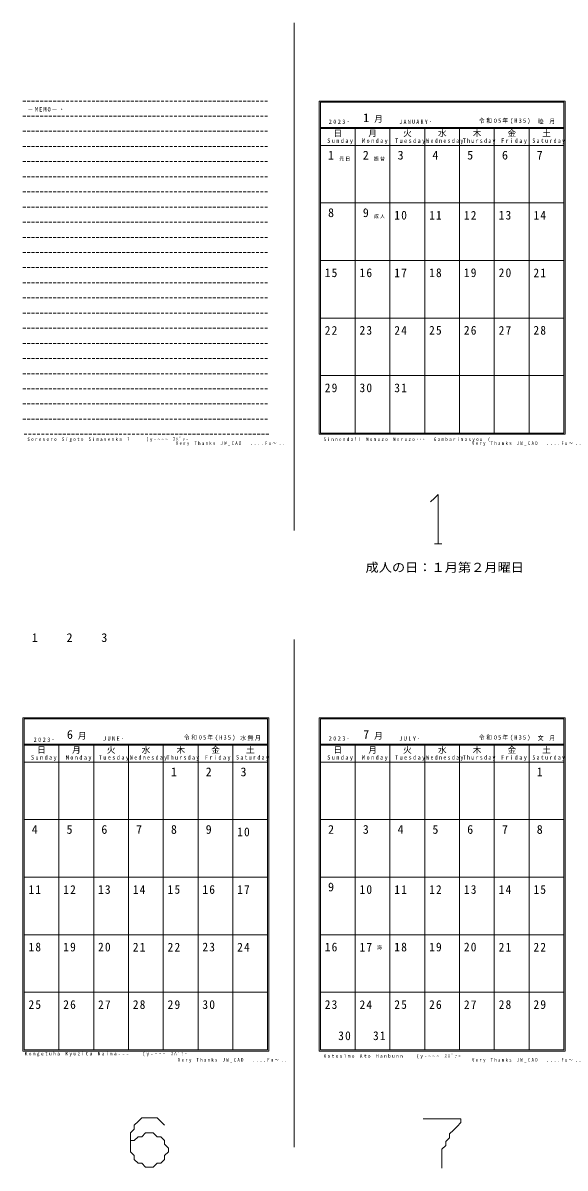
# Model space of a CAD drawing. Units: millimetres on the paper. Extents: x -557 to 645, y -402 to 387.
# Drawn here: x -557.1 to -331.1, y -92.9 to 384.7 of the extents above; entities that cross this region are included whole.
import ezdxf
from ezdxf.enums import TextEntityAlignment as Align

# ---------------------------------------------------------------- set-up
doc = ezdxf.new("R2010")
doc.units = ezdxf.units.MM
doc.linetypes.add('DASHED1', pattern=[1.8, 1.2, -0.6])
doc.layers.add('0-0_予定書込み', color=7, linetype='Continuous', lineweight=13)
doc.layers.add('0-F_枠等', color=7, linetype='Continuous', lineweight=13)
for name, color, linetype in [('0-6_日付等', 7, 'Continuous'), ('0-D_ちょっと一言', 7, 'Continuous'), ('0-E_年', 7, 'Continuous')]:
    doc.layers.add(name, color=color, linetype=linetype)
doc.styles.add('ＭＳ 明朝', font='')
doc.styles.get('ＭＳ 明朝').set_extended_font_data('MS Mincho')

msp = doc.modelspace()

# ---------------------------------------------------------------- linework, layer by layer
at = {"layer": '0-F_枠等'}
for p, q in [((-444.113, 384.7), (-444.113, 172.98)), ((-433.613, 213.119), (-433.613, 352.119)), ((-433.613, 352.119), (-331.113, 352.119)), ((-433.113, 213.619), (-433.113, 351.619)), ((-433.113, 351.619), (-331.613, 351.619)), ((-331.613, 213.619), (-331.613, 351.619)), ((-331.113, 213.119), (-331.113, 352.119)), ((-433.113, 341.119), (-331.613, 341.119)), ((-433.113, 340.62), (-331.613, 340.62)), ((-418.613, 333.62), (-418.613, 340.62)), ((-404.113, 340.62), (-404.113, 333.62)), ((-389.613, 340.62), (-389.613, 333.62)), ((-375.113, 340.62), (-375.113, 333.62)), ((-360.613, 340.62), (-360.613, 333.62)), ((-346.113, 340.62), (-346.113, 333.62)), ((-331.613, 333.62), (-433.113, 333.62)), ((-433.613, 213.119), (-331.113, 213.119)), ((-433.113, 213.619), (-331.613, 213.619)), ((-444.113, 127.475), (-444.113, -84.245)), ((-556.613, 94.394), (-455.113, 94.394)), ((-556.613, 94.394), (-556.613, -43.606)), ((-455.113, -43.606), (-455.113, 94.394)), ((-454.613, 94.894), (-454.613, -44.105)), ((-433.613, -44.105), (-433.613, 94.894)), ((-433.613, 94.894), (-331.113, 94.894)), ((-433.113, -43.606), (-433.113, 94.394)), ((-433.113, 94.394), (-331.613, 94.394)), ((-331.613, -43.606), (-331.613, 94.394)), ((-331.113, -44.105), (-331.113, 94.894)), ((-455.113, 83.894), (-556.613, 83.894)), ((-455.113, 83.395), (-556.613, 83.395)), ((-542.113, 76.395), (-542.113, 83.395)), ((-527.613, 83.395), (-527.613, 76.395)), ((-513.113, 83.395), (-513.113, 76.395)), ((-498.613, 83.395), (-498.613, 76.395)), ((-484.113, 83.395), (-484.113, 76.395)), ((-469.613, 83.395), (-469.613, 76.395)), ((-433.113, 83.894), (-331.613, 83.894)), ((-433.113, 83.395), (-331.613, 83.395)), ((-418.613, 76.395), (-418.613, 83.395)), ((-404.113, 83.395), (-404.113, 76.395)), ((-389.613, 83.395), (-389.613, 76.395)), ((-375.113, 83.395), (-375.113, 76.395)), ((-360.613, 83.395), (-360.613, 76.395)), ((-346.113, 83.395), (-346.113, 76.395)), ((-455.113, 76.395), (-556.613, 76.395)), ((-331.613, 76.395), (-433.113, 76.395)), ((-557.113, -44.105), (-454.613, -44.105)), ((-556.613, -43.606), (-455.113, -43.606)), ((-433.613, -44.105), (-331.113, -44.105)), ((-433.113, -43.606), (-331.613, -43.606))]:
    msp.add_line(p, q, dxfattribs=at)
at = {"layer": '0-F_枠等', "color": 4, "linetype": 'DASHED1', "lineweight": 5}
for p, q in [((-557.113, 352.119), (-454.613, 352.119)), ((-557.113, 345.801), (-454.613, 345.801)), ((-557.113, 339.483), (-454.613, 339.483)), ((-557.113, 333.165), (-454.613, 333.165)), ((-557.113, 326.847), (-454.613, 326.847)), ((-557.113, 320.529), (-454.613, 320.529)), ((-557.113, 314.21), (-454.613, 314.21)), ((-557.113, 307.892), (-454.613, 307.892)), ((-557.113, 301.574), (-454.613, 301.574)), ((-557.113, 295.256), (-454.613, 295.256)), ((-557.113, 288.938), (-454.613, 288.938)), ((-557.113, 282.619), (-454.613, 282.619)), ((-557.113, 276.301), (-454.613, 276.301)), ((-557.113, 269.983), (-454.613, 269.983)), ((-557.113, 263.665), (-454.613, 263.665)), ((-557.113, 257.347), (-454.613, 257.347)), ((-557.113, 251.029), (-454.613, 251.029)), ((-557.113, 244.71), (-454.613, 244.71)), ((-557.113, 238.392), (-454.613, 238.392)), ((-557.113, 232.074), (-454.613, 232.074)), ((-557.113, 225.756), (-454.613, 225.756)), ((-557.113, 219.438), (-454.613, 219.438)), ((-454.613, 213.119), (-557.113, 213.119))]:
    msp.add_line(p, q, dxfattribs=at)
at = {"layer": '0-F_枠等', "color": 4, "lineweight": 5}
for p, q in [((-418.613, 213.619), (-418.613, 333.62)), ((-404.113, 333.62), (-404.113, 213.619)), ((-389.613, 333.62), (-389.613, 213.619)), ((-375.113, 333.62), (-375.113, 213.619)), ((-360.613, 333.62), (-360.613, 213.619)), ((-346.113, 333.62), (-346.113, 213.619)), ((-331.613, 309.62), (-433.113, 309.62)), ((-331.613, 285.619), (-433.113, 285.619)), ((-331.613, 261.62), (-433.113, 261.62)), ((-331.613, 237.62), (-433.113, 237.62)), ((-542.113, -43.606), (-542.113, 76.395)), ((-527.613, 76.395), (-527.613, -43.606)), ((-513.113, 76.395), (-513.113, -43.606)), ((-498.613, 76.395), (-498.613, -43.606)), ((-484.113, 76.395), (-484.113, -43.606)), ((-469.613, 76.395), (-469.613, -43.606)), ((-418.613, -43.606), (-418.613, 76.395)), ((-404.113, 76.395), (-404.113, -43.606)), ((-389.613, 76.395), (-389.613, -43.606)), ((-375.113, 76.395), (-375.113, -43.606)), ((-360.613, 76.395), (-360.613, -43.606)), ((-346.113, 76.395), (-346.113, -43.606)), ((-455.113, 52.395), (-556.613, 52.395)), ((-331.613, 52.395), (-433.113, 52.395)), ((-455.113, 28.394), (-556.613, 28.394)), ((-331.613, 28.394), (-433.113, 28.394)), ((-455.113, 4.395), (-556.613, 4.395)), ((-331.613, 4.395), (-433.113, 4.395)), ((-455.113, -19.605), (-556.613, -19.605)), ((-331.613, -19.605), (-433.113, -19.605))]:
    msp.add_line(p, q, dxfattribs=at)
at = {"layer": '0-F_枠等', "color": 3}
for p, q in [((-384.003, 188.067), (-384.003, 167.5)), ((-385.585, 167.5), (-382.421, 167.5)), ((-507.547, -71.922), (-501.219, -71.922)), ((-512.293, -78.25), (-512.293, -86.16)), ((-505.965, -78.25), (-502.801, -78.25))]:
    msp.add_line(p, q, dxfattribs=at)
for points in [[(-384.003, 188.067), (-385.585, 186.485), (-387.167, 184.903)], [(-507.547, -71.922), (-509.129, -73.504), (-510.711, -75.086), (-510.711, -76.667), (-512.293, -78.25)], [(-501.219, -71.922), (-499.637, -73.504), (-498.055, -75.086)], [(-390.339, -72.365), (-374.519, -72.365), (-374.519, -73.947), (-376.101, -75.529), (-377.683, -77.111), (-379.265, -78.693), (-379.265, -80.275), (-380.847, -81.857), (-380.847, -83.439), (-382.429, -85.021), (-382.429, -92.931)], [(-505.965, -78.25), (-507.547, -79.832), (-509.129, -79.832), (-510.711, -81.414), (-512.293, -81.414)], [(-502.801, -78.25), (-501.219, -79.832), (-499.637, -79.832), (-498.055, -81.414), (-498.055, -82.996), (-496.473, -84.578), (-496.473, -86.16), (-498.055, -87.742), (-498.055, -89.324), (-499.637, -90.906), (-501.219, -90.906), (-502.801, -92.488)], [(-512.293, -86.16), (-510.711, -87.742), (-510.711, -89.324), (-509.129, -90.906), (-507.547, -90.906), (-505.965, -92.488), (-502.801, -92.488)]]:
    msp.add_lwpolyline(points, dxfattribs=at)
at = {"layer": '0-F_枠等'}
msp.add_lwpolyline([(-454.613, 94.894), (-557.113, 94.894), (-557.113, -44.105)], dxfattribs=at)

# ---------------------------------------------------------------- texts
at = {"layer": '0-0_予定書込み', "style": 'ＭＳ 明朝', "width": 1.1}
msp.add_text(' 成人の日：１月第２月曜日', height=3.666, dxfattribs=at).set_placement((-417.027, 154.64), align=Align.BOTTOM_LEFT)
at = {"layer": '0-6_日付等', "color": 6, "style": 'ＭＳ 明朝'}
for s, p in [('1', (-429.921, 326.62)), ('2', (-415.421, 326.62)), ('8', (-429.921, 302.62)), ('9', (-415.421, 302.619)), ('1', (-553.421, 125.394)), ('4', (-553.421, 45.394)), ('2', (-429.921, 45.394)), ('9', (-429.921, 21.394))]:
    msp.add_text(s, height=3.666, dxfattribs=at).set_placement(p, align=Align.BOTTOM_LEFT)
at = {"layer": '0-6_日付等', "style": 'ＭＳ 明朝'}
for s, height, p in [('3', 3.666, (-400.921, 326.619)), ('4', 3.666, (-386.421, 326.62)), ('5', 3.666, (-371.921, 326.619)), ('6', 3.666, (-357.421, 326.62)), ('2', 3.666, (-538.921, 125.394)), ('1', 3.666, (-495.421, 69.394)), ('2', 3.666, (-480.921, 69.394)), ('5', 3.666, (-538.921, 45.394)), ('6', 3.666, (-524.421, 45.394)), ('7', 3.666, (-509.921, 45.394)), ('8', 3.666, (-495.421, 45.394)), ('9', 3.666, (-480.921, 45.394)), ('3', 3.666, (-415.421, 45.394)), ('4', 3.666, (-400.921, 45.394)), ('5', 3.666, (-386.421, 45.394)), ('6', 3.666, (-371.921, 45.394)), ('7', 3.666, (-357.421, 45.394)), ('海', 1.466, (-409.555, -2.105))]:
    msp.add_text(s, height=height, dxfattribs=at).set_placement(p, align=Align.BOTTOM_LEFT)
at = {"layer": '0-6_日付等', "color": 3, "style": 'ＭＳ 明朝'}
for s, p in [('7', (-342.921, 326.62)), ('3', (-524.421, 125.394)), ('3', (-466.421, 69.394)), ('1', (-342.921, 69.394)), ('8', (-342.921, 45.394))]:
    msp.add_text(s, height=3.666, dxfattribs=at).set_placement(p, align=Align.BOTTOM_LEFT)
at = {"layer": '0-6_日付等', "attachment_point": 7, "style": 'ＭＳ 明朝'}
for s, insert, char_height in [('\\T1.25;元日', (-425.305, 327.12), 1.466), ('\\T1.25;振替', (-410.805, 327.12), 1.466), ('\\T1.21;\\W0.95;10', (-402.296, 302.62), 3.666), ('\\T1.21;\\W0.95;11', (-387.796, 302.62), 3.666), ('\\T1.21;\\W0.95;12', (-373.296, 302.62), 3.666), ('\\T1.21;\\W0.95;13', (-358.796, 302.62), 3.666), ('\\T1.25;成人', (-410.805, 303.12), 1.466), ('\\T1.21;\\W0.95;16', (-416.796, 278.62), 3.666), ('\\T1.21;\\W0.95;17', (-402.296, 278.62), 3.666), ('\\T1.21;\\W0.95;18', (-387.796, 278.62), 3.666), ('\\T1.21;\\W0.95;19', (-373.296, 278.62), 3.666), ('\\T1.21;\\W0.95;20', (-358.796, 278.62), 3.666), ('\\T1.21;\\W0.95;23', (-416.796, 254.62), 3.666), ('\\T1.21;\\W0.95;24', (-402.296, 254.62), 3.666), ('\\T1.21;\\W0.95;25', (-387.796, 254.62), 3.666), ('\\T1.21;\\W0.95;26', (-373.296, 254.62), 3.666), ('\\T1.21;\\W0.95;27', (-358.796, 254.62), 3.666), ('\\T1.21;\\W0.95;30', (-416.796, 230.62), 3.666), ('\\T1.21;\\W0.95;31', (-402.296, 230.62), 3.666), ('\\T1.21;\\W0.95;12', (-540.296, 21.395), 3.666), ('\\T1.21;\\W0.95;13', (-525.796, 21.394), 3.666), ('\\T1.21;\\W0.95;14', (-511.296, 21.394), 3.666), ('\\T1.21;\\W0.95;15', (-496.796, 21.395), 3.666), ('\\T1.21;\\W0.95;16', (-482.296, 21.394), 3.666), ('\\T1.21;\\W0.95;10', (-416.796, 21.394), 3.666), ('\\T1.21;\\W0.95;11', (-402.296, 21.394), 3.666), ('\\T1.21;\\W0.95;12', (-387.796, 21.394), 3.666), ('\\T1.21;\\W0.95;13', (-373.296, 21.394), 3.666), ('\\T1.21;\\W0.95;14', (-358.796, 21.394), 3.666), ('\\T1.21;\\W0.95;19', (-540.296, -2.605), 3.666), ('\\T1.21;\\W0.95;20', (-525.796, -2.605), 3.666), ('\\T1.21;\\W0.95;21', (-511.296, -2.606), 3.666), ('\\T1.21;\\W0.95;22', (-496.796, -2.605), 3.666), ('\\T1.21;\\W0.95;23', (-482.296, -2.606), 3.666), ('\\T1.21;\\W0.95;18', (-402.296, -2.606), 3.666), ('\\T1.21;\\W0.95;19', (-387.796, -2.606), 3.666), ('\\T1.21;\\W0.95;20', (-373.296, -2.606), 3.666), ('\\T1.21;\\W0.95;21', (-358.796, -2.606), 3.666), ('\\T1.21;\\W0.95;26', (-540.296, -26.605), 3.666), ('\\T1.21;\\W0.95;27', (-525.796, -26.605), 3.666), ('\\T1.21;\\W0.95;28', (-511.296, -26.606), 3.666), ('\\T1.21;\\W0.95;29', (-496.796, -26.605), 3.666), ('\\T1.21;\\W0.95;30', (-482.296, -26.605), 3.666), ('\\T1.21;\\W0.95;24', (-416.796, -26.606), 3.666), ('\\T1.21;\\W0.95;25', (-402.296, -26.606), 3.666), ('\\T1.21;\\W0.95;26', (-387.796, -26.606), 3.666), ('\\T1.21;\\W0.95;27', (-373.296, -26.606), 3.666), ('\\T1.21;\\W0.95;28', (-358.796, -26.606), 3.666), ('\\T1.21;\\W0.95;31', (-411.18, -39.605), 3.666)]:
    msp.add_mtext(s, dxfattribs=dict(at, insert=insert, char_height=char_height))
at = {"layer": '0-6_日付等', "color": 3, "char_height": 3.666, "attachment_point": 7, "style": 'ＭＳ 明朝'}
for s, insert in [('\\T1.21;\\W0.95;14', (-344.296, 302.62)), ('\\T1.21;\\W0.95;21', (-344.296, 278.62)), ('\\T1.21;\\W0.95;28', (-344.296, 254.62)), ('\\T1.21;\\W0.95;10', (-467.796, 45.394)), ('\\T1.21;\\W0.95;17', (-467.796, 21.395)), ('\\T1.21;\\W0.95;15', (-344.296, 21.394)), ('\\T1.21;\\W0.95;24', (-467.796, -2.605)), ('\\T1.21;\\W0.95;22', (-344.296, -2.605)), ('\\T1.21;\\W0.95;29', (-344.296, -26.605))]:
    msp.add_mtext(s, dxfattribs=dict(at, insert=insert))
at = {"layer": '0-6_日付等', "color": 6, "char_height": 3.666, "attachment_point": 7, "style": 'ＭＳ 明朝'}
for s, insert in [('\\T1.21;\\W0.95;15', (-431.296, 278.62)), ('\\T1.21;\\W0.95;22', (-431.296, 254.62)), ('\\T1.21;\\W0.95;29', (-431.296, 230.62)), ('\\T1.21;\\W0.95;11', (-554.796, 21.394)), ('\\T1.21;\\W0.95;18', (-554.796, -2.605)), ('\\T1.21;\\W0.95;16', (-431.296, -2.606)), ('\\T1.21;\\W0.95;17', (-416.796, -2.606)), ('\\T1.21;\\W0.95;25', (-554.796, -26.605)), ('\\T1.21;\\W0.95;23', (-431.296, -26.606)), ('\\T1.21;\\W0.95;30', (-425.68, -39.605))]:
    msp.add_mtext(s, dxfattribs=dict(at, insert=insert))
at = {"layer": '0-D_ちょっと一言', "char_height": 1.466, "attachment_point": 7, "style": 'ＭＳ 明朝'}
for s, insert in [('\\T1.57;\\W0.85;Sorosoro\\~Sigoto\\~Simasenka\\~?\\~\\~\\~\\~(y-~~~\\~ｽﾊﾟｧｰ', (-555.261, 209.883)), ('\\T1.62;\\W0.8;Very\\~Thanks\\~JW_CAD\\~\\~....Fu～..', (-493.384, 208.283)), ('\\T1.58;\\W0.85;Sinnenda!!\\~Nomuzo\\~Neruzo･･･\\~\\~Ganbarimasyou\\~(', (-431.761, 209.883)), ('\\T1.62;\\W0.8;Very\\~Thanks\\~JW_CAD\\~\\~....Fu～..', (-369.884, 208.283)), ('\\T1.57;\\W0.9;Kongetuha\\~Kyuzitu\\~Naina---\\~\\~\\~(y-~~~\\~ｽﾊﾟｧｰ', (-556.328, -46.411)), ('\\T1.62;\\W0.8;Very\\~Thanks\\~JW_CAD\\~\\~....Fu～..', (-492.499, -48.942)), ('\\T1.56;\\W0.9;Kotosimo\\~Ato\\~Hanbunn\\~\\~\\~(y-~~~\\~ｽﾊﾟｧｰ', (-431.761, -47.342)), ('\\T1.62;\\W0.8;Very\\~Thanks\\~JW_CAD\\~\\~....Fu～..', (-369.884, -48.942))]:
    msp.add_mtext(s, dxfattribs=dict(at, insert=insert))
at = {"layer": '0-E_年', "char_height": 1.833, "attachment_point": 7, "style": 'ＭＳ 明朝'}
for s, insert in [('\\T1.48;\\W0.85;2023･', (-429.631, 342.534)), ('\\T1.34;\\W0.9;令和05年(H35)', (-367.006, 342.534)), ('\\T1.48;\\W0.85;2023･', (-552.631, 84.81)), ('\\T1.34;\\W0.9;令和05年(H35)', (-490.006, 85.309)), ('\\T1.48;\\W0.85;2023･', (-429.631, 85.309)), ('\\T1.34;\\W0.9;令和05年(H35)', (-367.006, 85.309))]:
    msp.add_mtext(s, dxfattribs=dict(at, insert=insert))
at = {"layer": '0-F_枠等', "style": 'ＭＳ 明朝'}
for s, height, p in [('1', 3.666, (-415.271, 342.222)), ('月', 2.566, (-410.711, 342.535)), ('月', 2.566, (-413.113, 336.62)), ('火', 2.566, (-398.613, 336.62)), ('水', 2.566, (-384.113, 336.62)), ('木', 2.566, (-369.613, 336.62)), ('金', 2.566, (-355.113, 336.62)), ('6', 3.666, (-538.771, 84.995)), ('月', 2.566, (-534.211, 85.309)), ('7', 3.666, (-415.271, 84.997)), ('月', 2.566, (-410.711, 85.31)), ('月', 2.566, (-536.613, 79.395)), ('火', 2.566, (-522.113, 79.395)), ('水', 2.566, (-507.613, 79.395)), ('木', 2.566, (-493.113, 79.395)), ('金', 2.566, (-478.613, 79.395)), ('月', 2.566, (-413.113, 79.395)), ('火', 2.566, (-398.613, 79.395)), ('水', 2.566, (-384.113, 79.395)), ('木', 2.566, (-369.613, 79.395)), ('金', 2.566, (-355.113, 79.395))]:
    msp.add_text(s, height=height, dxfattribs=at).set_placement(p, align=Align.BOTTOM_LEFT)
at = {"layer": '0-F_枠等', "color": 6, "style": 'ＭＳ 明朝'}
for p in [(-427.613, 336.62), (-551.113, 79.395), (-427.613, 79.395)]:
    msp.add_text('日', height=2.566, dxfattribs=at).set_placement(p, align=Align.BOTTOM_LEFT)
at = {"layer": '0-F_枠等', "color": 3, "style": 'ＭＳ 明朝'}
for p in [(-340.613, 336.62), (-464.113, 79.395), (-340.613, 79.395)]:
    msp.add_text('土', height=2.566, dxfattribs=at).set_placement(p, align=Align.BOTTOM_LEFT)
at = {"layer": '0-F_枠等', "char_height": 1.833, "attachment_point": 7, "style": 'ＭＳ 明朝'}
for s, insert in [('\\T1.3;\\W0.9;－MEMO－・', (-555.112, 347.71)), ('\\T1.48;\\W0.8;JANUARY･', (-400.211, 342.535)), ('\\T1.25;\\W0.95;睦\\~月', (-342.506, 342.535)), ('\\T1.48;\\W0.85;Monday', (-415.738, 334.12)), ('\\T1.48;\\W0.85;Tuesday', (-401.988, 334.12)), ('\\T1.49;\\W0.8;Wednesday', (-388.988, 334.12)), ('\\T1.48;\\W0.8;Thursday', (-373.738, 334.12)), ('\\T1.48;\\W0.85;Friday', (-357.738, 334.12)), ('\\T1.48;\\W0.85;JUNE･', (-523.711, 85.309)), ('\\T1.2;水無月', (-466.613, 85.309)), ('\\T1.48;\\W0.85;JULY･', (-400.211, 85.31)), ('\\T1.25;\\W0.95;文\\~月', (-342.506, 85.31)), ('\\T1.48;\\W0.85;Monday', (-539.238, 76.895)), ('\\T1.48;\\W0.85;Tuesday', (-525.488, 76.895)), ('\\T1.49;\\W0.8;Wednesday', (-512.488, 76.895)), ('\\T1.48;\\W0.8;Thursday', (-497.238, 76.895)), ('\\T1.48;\\W0.85;Friday', (-481.238, 76.895)), ('\\T1.48;\\W0.85;Monday', (-415.738, 76.895)), ('\\T1.48;\\W0.85;Tuesday', (-401.988, 76.895)), ('\\T1.49;\\W0.8;Wednesday', (-388.988, 76.895)), ('\\T1.48;\\W0.8;Thursday', (-373.738, 76.895)), ('\\T1.48;\\W0.85;Friday', (-357.738, 76.895))]:
    msp.add_mtext(s, dxfattribs=dict(at, insert=insert))
at = {"layer": '0-F_枠等', "color": 6, "char_height": 1.833, "attachment_point": 7, "style": 'ＭＳ 明朝'}
for insert in [(-430.238, 334.12), (-553.738, 76.895), (-430.238, 76.895)]:
    msp.add_mtext('\\T1.48;\\W0.85;Sunday', dxfattribs=dict(at, insert=insert))
at = {"layer": '0-F_枠等', "color": 3, "char_height": 1.833, "attachment_point": 7, "style": 'ＭＳ 明朝'}
for insert in [(-344.738, 334.12), (-468.238, 76.895), (-344.738, 76.895)]:
    msp.add_mtext('\\T1.48;\\W0.8;Saturday', dxfattribs=dict(at, insert=insert))

doc.saveas('drawing.dxf')
